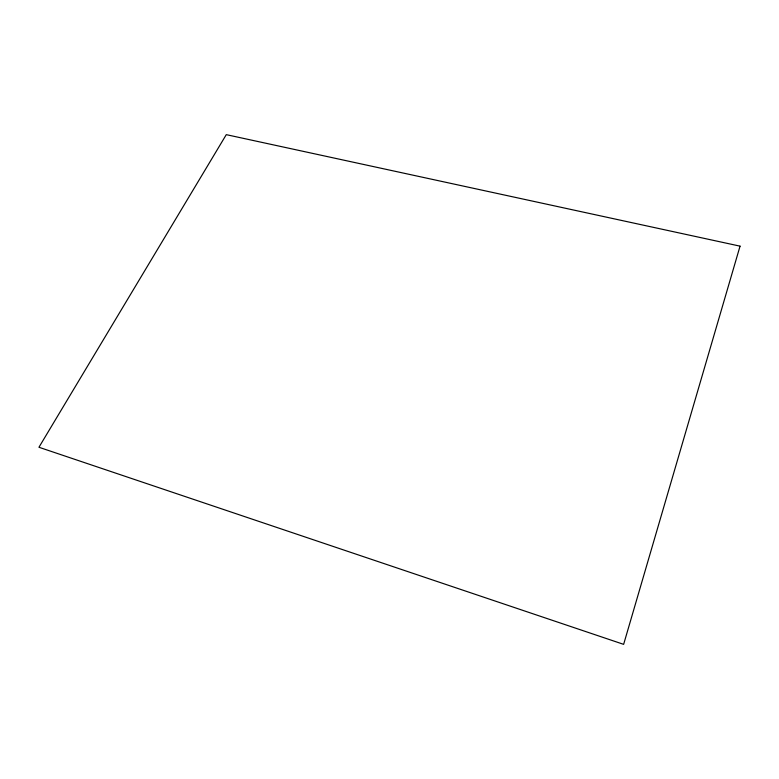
<?xml version="1.0" encoding="UTF-8"?>
<svg xmlns="http://www.w3.org/2000/svg" width="779" height="779" viewBox="0 0 779 779"><rect width="100%" height="100%" fill="white"/><g stroke="black" fill="none" stroke-linecap="round" stroke-linejoin="round"><path stroke-width="1.17" d="M740.05 246.154L623.638 644.35L38.95 447.263L226.28 134.65L740.05 246.154"/></g></svg>
